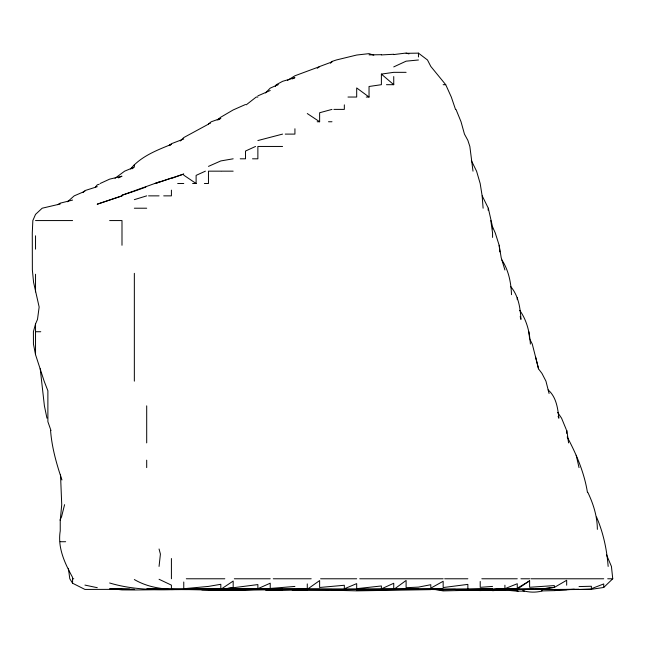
<?xml version="1.0" encoding="UTF-8"?>
<svg xmlns="http://www.w3.org/2000/svg" width="645" height="645" viewBox="0 0 645 645"><rect width="100%" height="100%" fill="white"/><g stroke="black" fill="none" stroke-linecap="round" stroke-linejoin="round"><path stroke-width="0.97" d="M159.057 566.423L160.412 554.071L159.057 548.992M488.08 210.117L488.305 208.214L482.202 195.862M60.235 520.507L61.727 504.664L60.509 474.341M64.589 504.664L61.493 517.016L60.235 519.467L60.235 530.891C57.478 547.686 64.702 563.125 72.587 577.404L72.587 583.233L84.938 589.433L121.994 589.337L120.099 589.216M60.235 203.989L42.159 208.214L35.531 214.39L32.839 220.566L32.282 232.918L32.363 269.973L33.58 282.325L39.152 307.028L37.499 319.38L35.531 323.975L33.403 331.732L33.451 344.083L35.531 354.653L44.15 381.147L47.883 390.797L47.883 421.677L50.979 430.554M275.318 86.398L276.342 84.689L282.575 81.335L294.926 77.666L292.282 78.908M95.46 187.026L97.29 184.825L99.153 184.293M130.524 168.974C140.844 156.421 156.735 150.261 171.409 144.351L169.2 145.609M265.49 92.928L270.223 88.131L277.995 84.689M180.278 140.989L183.761 137.57L208.464 124.154M554.321 589.764L591.376 589.328L603.728 587.458L612.75 578.775L611.428 566.423L606.566 554.958M82.826 192.565L84.938 190.589L97.29 186.671M67.499 201.788L74.191 195.862L84.938 191.251M330.53 62.678L331.981 61.452L336.327 59.985L356.685 55.035L369.037 53.64L373.794 55.164M330.442 63.17L331.981 61.92L319.63 66.516L317.251 68.265M217.204 120.034L220.816 117.172L233.167 109.948L245.519 104.49M246.285 104.796L256.226 97.04L257.871 97.04M169.2 145.359L171.409 143.714L183.761 138.973M115.052 178.262L124.63 171.159L134.345 167.144L134.345 164.62M131.894 168.861L133.531 167.716M369.037 589.401L517.266 589.143L529.618 580.806L529.618 587.281L554.321 585.579L554.321 587.45L541.969 589.022L529.618 589.449L220.816 589.328C191.984 587.659 160.613 594.867 134.345 579.549M287.517 80.383L294.926 75.779L319.63 66.62M57.727 204.675L60.235 203.151L72.587 200.071M529.618 580.806L517.266 588.248L517.266 583.733L504.914 588.692L492.562 589.506L381.389 589.409M218.333 119.817L220.816 118.366L211.302 121.752L208.464 123.905L210.343 123.292M554.321 587.45L566.673 580.274L566.673 585.192M118.47 177.883L121.994 176.198L109.642 179.141L100.104 183.511M393.74 66.903L406.1 61.17L418.452 59.985M255.549 146.455L245.519 151.043L245.519 158.807L240.214 158.807M205.4 171.159L196.112 175.384L196.112 183.511L192.605 183.511M208.464 166.386L220.816 160.928L233.167 158.807M257.871 95.879L270.223 90.493M171.409 178.076L155.187 183.511L183.761 174.029L171.409 178.439M134.345 191.202L145.818 187.123M133.402 191.517L121.994 195.25L159.057 181.955M134.345 199.644L146.697 195.862M257.871 140.546L282.575 134.104M331.981 109.392L319.63 112.754L319.63 121.752L317.203 121.752M366.255 97.04L369.037 97.04L369.037 86.486L381.389 84.689L381.389 74.102L393.74 72.337L406.1 72.337M393.74 54.575L406.1 53.043L408.946 53.914M535.318 589.119L543.872 588.53M545.767 588.321L554.321 587.401M294.926 586.426L270.223 588.458L270.223 583.185L257.871 588.708L245.519 589.498L171.409 589.328L171.409 585.136L159.057 579.274M517.266 591.215L518.185 591.126M574.276 589.224L554.321 590.635L541.969 590.909L541.969 590.304L541.816 591.126A37.418 37.418 0 0 1 522.748 590.635M492.562 586.41L480.211 587.345L480.211 581.468M480.211 589.49L443.155 589.53L492.562 589.506L504.914 588.692L504.914 585.2M492.562 589.441L541.969 589.078L492.562 589.506L533.415 589.224M554.321 589.562L529.618 589.498L533.415 589.216M535.318 589.111L541.969 588.732M381.389 54.922L393.74 54.261M292.08 589.901L294.926 590.344L307.278 589.699L282.575 590.401L265.474 589.861L282.575 589.699L233.167 589.917L270.223 589.207L220.816 590.135L201.812 589.861M455.507 589.361L443.155 589.457L492.562 589.038L467.859 589.53M208.464 590.223L282.575 589.409M245.519 589.546L220.816 590.135M480.211 590.038L443.155 590.909L433.65 589.199M233.167 589.482L245.519 589.07L171.409 589.328M116.294 589.248L121.994 589.893L134.345 589.981L196.112 589.272L443.155 589.087L356.685 589.949L369.037 589.651M481.162 590.425L492.562 590.07L480.211 590.578L463.11 589.885M109.642 582.983C145.706 593.884 183.777 587.805 220.816 589.441M171.409 589.57L208.464 589.304L146.697 589.296L331.981 589.409M406.1 589.522L418.452 589.151L344.333 589.635M579.025 586.571L591.376 586.249L591.376 588.716L603.728 583.927L603.728 587.458M159.057 589.216L146.697 589.216C167.313 589.24 187.872 589.546 208.464 590.03M393.74 589.361L331.981 589.457M159.057 589.425L319.63 589.216M480.211 589.546L517.266 589.385L393.74 589.498L393.74 583.257L381.389 588.885L381.389 585.958L356.685 588.667L356.685 583.62L344.333 588.812L344.333 585.265L319.63 587.482L319.63 580.573L307.278 589.304L270.223 589.522L319.63 589.466M504.914 589.353L517.266 589.143M406.1 53.317L418.452 53.14L427.49 59.985L430.804 66.435L445.727 84.689L451.307 97.04L455.507 109.392M369.037 54.865L381.389 54.696M183.761 589.441L208.464 589.328M294.926 590.344L331.981 590.514L344.333 589.941L331.981 590.215L356.685 590.86L430.804 589.635M406.1 589.345L393.74 589.506L406.1 580.46L406.1 587.7L418.452 587.119L430.804 584.709L430.804 588.151L443.155 581.274L443.155 587.555L467.859 584.378L467.859 588.603M406.1 589.506L418.452 589.337M455.507 589.619L467.859 589.482M517.266 590.546L481.162 590.465M270.223 589.401L282.575 589.288L257.871 589.49L307.278 589.482M294.926 589.417L307.278 589.304L307.278 583.902M430.804 589.474L443.155 589.651L430.804 589.522M257.871 589.417L233.167 589.353L245.519 589.441L257.871 588.708L257.871 584.58L220.816 589.337L208.464 589.474L220.816 589.345L233.167 587.619L233.167 581.064L220.816 589.345L220.816 584.289L208.464 586.41L183.761 588.716L183.761 582.008M566.673 589.691L554.321 589.498L579.025 589.401L529.618 589.498M356.685 589.482L369.037 589.417L319.63 589.361M294.926 589.401L245.519 589.401M566.673 589.433L579.025 589.401M276.342 84.689L278.051 84.689M386.484 84.689L393.74 84.689L393.74 76.57M443.155 84.689L445.727 84.689M347.986 97.04L356.685 97.04L356.685 87.938L369.037 97.04M333.892 109.392L344.333 109.392L344.333 104.853M328.507 121.752L331.981 121.752M285.251 134.104L294.926 134.104L294.926 128.758M282.575 146.455L257.871 146.455L257.871 158.807L252.517 158.807M220.816 171.159L208.464 171.159L208.464 183.511L204.384 183.511M221.364 171.159L233.151 171.159M177.673 183.511L183.761 183.511M148.576 195.862L159.057 195.862M163.709 195.862L171.409 195.862L171.409 190.138M134.345 208.214L146.697 208.214M35.531 220.566L72.587 220.566M109.642 220.566L121.994 220.566L121.994 245.269M35.531 331.732L40.756 331.732M60.235 541.719L65.645 541.719M72.587 578.775L73.772 578.775M186.308 578.775L224.807 578.775M234.337 578.775L270.223 578.775M273.27 578.775L311.18 578.775M320.613 578.775L356.685 578.775M359.757 578.775L443.155 578.775M444.679 578.775L467.859 578.775M481.831 578.775L517.266 578.775M520.926 578.775L529.618 578.775M530.875 578.775L603.728 578.775M607.703 578.775L612.75 578.775M129.597 589.103L109.642 588.885L134.345 589.248M344.333 589.498L369.037 589.449M517.266 591.126L524.635 591.126M443.155 589.425L455.507 589.466L443.155 589.828L437.455 589.191M196.112 589.457L183.761 589.401L196.112 589.433L184.704 589.216M171.409 589.457L148.6 589.199M117.245 589.199L121.994 589.337L116.294 589.199M190.412 589.224L193.258 589.385M326.281 589.836L328.184 589.965M509.889 590.506L516.855 591.126M84.938 585.088L97.29 587.7M307.278 113.544L319.63 121.752M183.761 175.174L196.112 183.511M381.389 74.102L393.74 84.689M548.129 389.919C556.24 396.901 557.812 408.172 558.868 418.202L558.11 416.412M557.675 412.413L561.577 418.202L566.31 429.667M510.582 286.445C518.427 295.595 520.322 307.754 520.934 319.38L520.192 316.534M72.587 583.233L69.789 578.775L68.394 568.326M501.939 260.04C508.566 270.223 511.106 282.671 511.493 294.676M567.181 436.971C576.445 454.257 584.322 472.85 587.418 492.312M519.701 310.326C526.731 320.13 529.69 332.175 530.384 344.083M530.061 339.713L532.278 344.083L538.583 368.795M471.35 160.573L476.566 171.159L480.178 183.511L482.146 195.862L483.113 208.214M488.305 208.214L492.562 226.903L495.247 232.918L499.157 245.269L501.181 257.621L504.914 269.973M587.797 492.312C593.368 503.906 597.286 516.411 597.359 529.368M455.983 109.392L461.03 121.752L464.456 134.104L467.859 140.352L469.85 146.455L472.995 171.159M596.528 517.016C603.285 532.689 606.848 549.459 608.154 566.423M61.952 479.961C56.518 463.924 51.866 447.501 50.568 430.554M549.08 393.498L545.944 381.147L541.969 373.431L538.47 368.795L535.447 356.443M576.219 455.257L579.025 467.609M46.956 418.202L44.4 405.85L40.224 368.795M490.805 220.566L492.562 232.918L492.562 237.425M566.874 430.554L568.559 442.905M528.844 331.732L529.618 338.843M499.157 245.269L499.851 251.921M566.673 430.554L566.673 433.343M517.266 297.74L517.266 299.659M492.562 226.903L492.562 228.911M418.452 53.14L418.452 56.97M171.409 558.522L171.409 578.775M146.697 405.85L146.697 442.905M146.697 460.167L146.697 467.609M134.345 273.327L134.345 381.147M35.531 235.804L35.531 249.155M35.531 274.222L35.531 291.871M35.531 323.975L35.531 354.653M121.994 195.887L97.29 204.175L121.994 195.887M504.914 589.957L492.562 590.626L504.914 589.957M591.376 589.28L579.025 589.482L591.376 589.28"/></g></svg>
